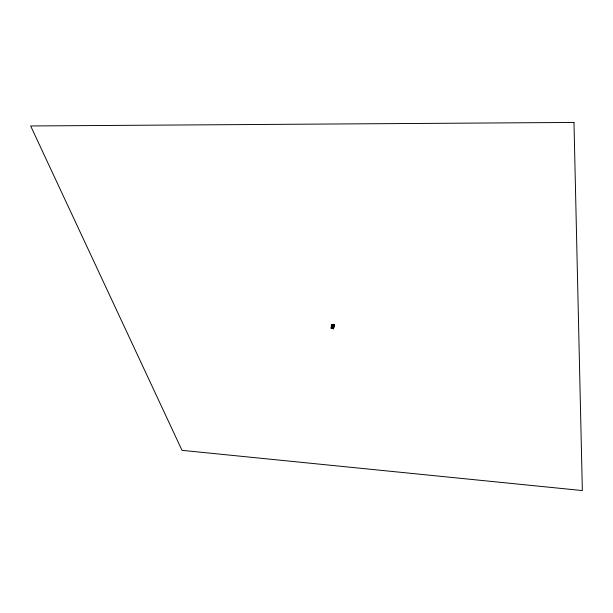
<?xml version="1.0" encoding="UTF-8"?>
<svg xmlns="http://www.w3.org/2000/svg" width="613" height="613" viewBox="0 0 613 613"><rect width="100%" height="100%" fill="white"/><g stroke="black" fill="none" stroke-linecap="round" stroke-linejoin="round"><path stroke-width="0.92" d="M331.319 325.748L331.756 326.369L331.94 325.794M332.621 328.384L332.943 327.564M332.79 327.434L333.158 326.453M333.441 328.507L332.706 328.468L332.782 327.978M333.12 325.894L332.982 326.423L333.694 326.629C331.112 326.369 334.859 324.016 333.901 325.128L333.005 325.35L333.763 325.564L333.081 325.357L333.219 324.821M332.92 324.951L333.909 324.3L333.74 324.898M333.005 326.951L333.771 327.373M331.94 325.886L333.779 326.384M332.782 328.085L333.556 328.185M331.127 328.055C330.43 327.794 331.917 328.208 331.495 328.438M332.997 327.028L333.779 327.081L333.449 328.76L331.564 328.292M331.549 324.913L331.556 324.637M331.334 327.02L331.242 326.652M333.733 324.538C330.583 323.902 331.687 325.932 333.985 325.281M331.587 326.591L331.641 327.388L331.664 326.453L333.786 326.637L333.985 326.07L332.821 326.055M331.794 324.538L331.832 325.273L331.449 325.051M331.694 325.61L333.702 325.656M331.441 327.572C331.112 329.556 331.656 326.821 331.127 327.863M331.756 327.258C331.464 326.721 332.461 327.572 333.579 327.649L333.418 326.76L333.648 327.549M332.484 328.185L333.487 328.277L333.464 327.61M333.671 327.281L333.572 326.905M333.572 328.162L333.357 328.752L332.683 328.507M333.74 324.967L333.817 324.3M333.71 325.365L333.595 325.963L334.008 324.967L333.219 324.898M332.844 326.507L333.595 326.392L333.472 326.982L333.909 326.039L333.112 325.963M333.296 328.162L333.464 327.503M331.372 327.694L333.426 327.733M332.744 327.342L332.652 327.334M331.518 324.538L331.955 324.369M331.855 325.442L331.457 325.695M331.74 326.461L331.349 326.744M332.453 325.503L332.491 325.58M332.545 326.652L331.993 326.583L332.583 326.668M331.794 327.618L332.468 327.71L331.579 327.656M332.621 327.618L333.372 327.495M332.545 324.392L332.759 324.53M332.039 326.576L332.376 326.606M332.928 324.875L333.618 324.867M332.821 325.947L333.51 325.932M332.706 326.967L333.395 326.951M332.491 328.07L333.181 328.062M332.706 327.081L333.832 327.058M333.863 324.407L334.062 324.905M333.809 324.783L333.909 325.97M334.016 324.898L333.664 325.557M333.694 325.886L333.763 326.53M333.794 326.99L333.733 325.748L333.794 326.2M333.38 328.652L333.211 327.863M332.828 327.457L333.541 327.649M333.181 327.963L333.411 328.76M331.648 325.94L331.725 326.354L331.648 325.94M573.975 122.439L30.65 125.964L182.007 450.34L582.35 490.561L573.975 122.439"/></g></svg>
